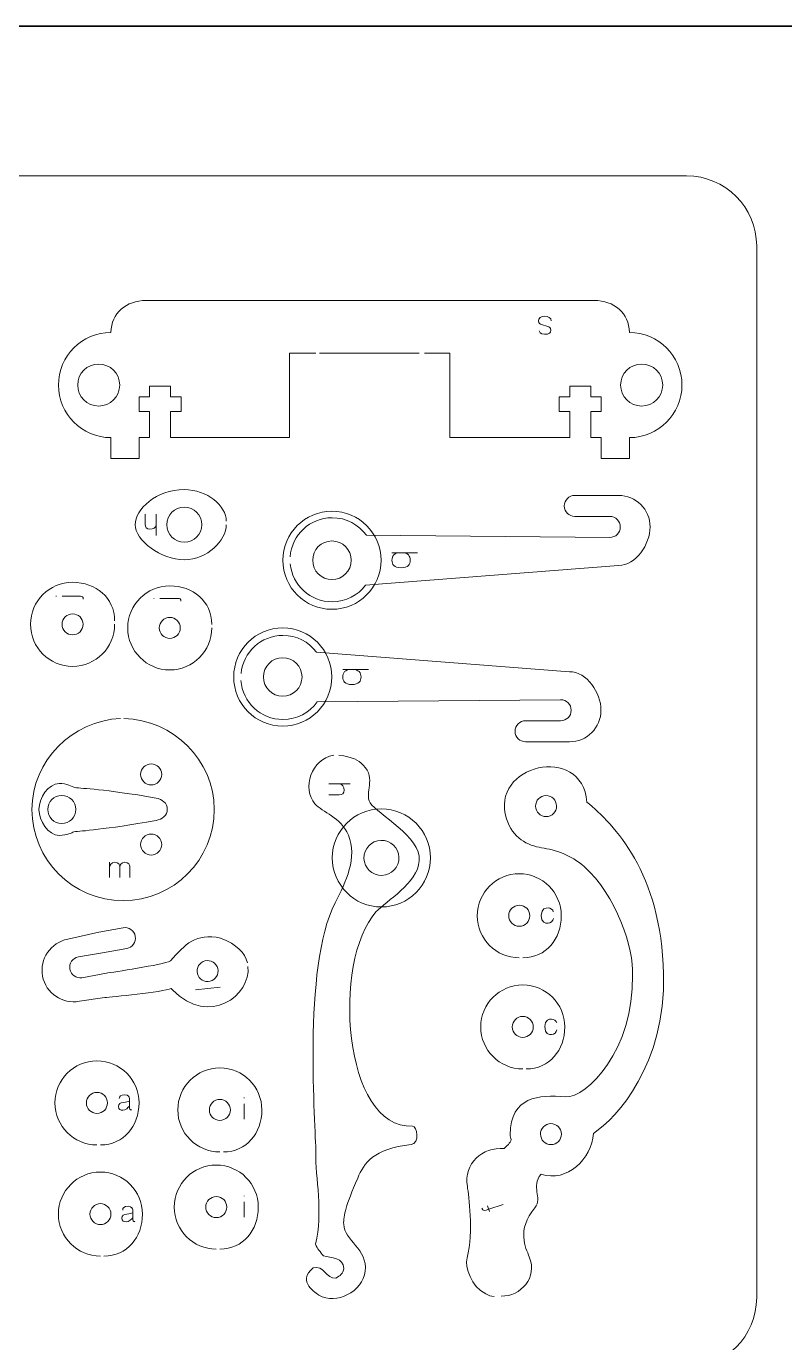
# Model space of a CAD drawing. Header units: inches. Extents: x 15 to 785, y -585 to -15.
# Drawn here: x 133.9 to 242, y -202.8 to -15 of the extents above; entities that cross this region are included whole.
import ezdxf

# ---------------------------------------------------------------- set-up
doc = ezdxf.new("R2010")
doc.units = ezdxf.units.IN
doc.header["$MEASUREMENT"] = 0
doc.layers.add('Layer 1', color=7, linetype='Continuous')

# ---------------------------------------------------------------- blocks, each defined once
blk = doc.blocks.new('block 2')
at = {"layer": 'Layer 1', "color": 179, "lineweight": 35, "true_color": 0x231f20}
blk.add_open_spline([(785, -570), (785, -578.28), (778.28, -585), (770, -585), (770, -585), (30, -585), (30, -585), (21.72, -585), (15, -578.28), (15, -570), (15, -570), (15, -30), (15, -30), (15, -21.72), (21.72, -15), (30, -15), (30, -15), (770, -15), (770, -15), (778.28, -15), (785, -21.72), (785, -30), (785, -30), (785, -570), (785, -570)], degree=3, knots=[0, 0, 0, 0, 1, 1, 1, 2, 2, 2, 3, 3, 3, 4, 4, 4, 5, 5, 5, 6, 6, 6, 7, 7, 7, 8, 8, 8, 8], dxfattribs=at)

msp = doc.modelspace()

# ---------------------------------------------------------------- linework, layer by layer
at = {"layer": 'Layer 1', "color": 7, "lineweight": 9, "true_color": 0xffffff}
msp.add_lwpolyline([(175.67, -61.6), (189.92, -61.6)], dxfattribs=at)
at = {"layer": 'Layer 1', "color": 179, "lineweight": 9, "true_color": 0x231f20}
for points, knots in [([(238.05, -196.33), (238.05, -201.85), (233.57, -206.33), (228.05, -206.33), (228.05, -206.33), (48.05, -206.33), (48.05, -206.33), (42.52, -206.33), (38.05, -201.85), (38.05, -196.33), (38.05, -196.33), (38.05, -46.33), (38.05, -46.33), (38.05, -40.81), (42.52, -36.33), (48.05, -36.33), (48.05, -36.33), (228.05, -36.33), (228.05, -36.33), (233.57, -36.33), (238.05, -40.81), (238.05, -46.33), (238.05, -46.33), (238.05, -196.33), (238.05, -196.33)], [0, 0, 0, 0, 1, 1, 1, 2, 2, 2, 3, 3, 3, 4, 4, 4, 5, 5, 5, 6, 6, 6, 7, 7, 7, 8, 8, 8, 8]), ([(147.31, -113.73), (140.42, -114.05), (134.68, -119.74), (134.68, -126.71), (134.68, -133.89), (140.5, -139.71), (147.68, -139.71), (154.86, -139.71), (160.68, -133.89), (160.68, -126.71), (160.68, -119.66), (154.81, -113.92), (147.8, -113.72)], [0, 0, 0, 0, 1, 1, 1, 2, 2, 2, 3, 3, 3, 4, 4, 4, 4]), ([(151.68, -123.21), (150.85, -123.21), (150.18, -122.54), (150.18, -121.71), (150.18, -120.88), (150.85, -120.21), (151.68, -120.21), (152.51, -120.21), (153.18, -120.88), (153.18, -121.71), (153.18, -122.54), (152.51, -123.21), (151.68, -123.21)], [0, 0, 0, 0, 1, 1, 1, 2, 2, 2, 3, 3, 3, 4, 4, 4, 4]), ([(138.93, -128.71), (137.83, -128.71), (136.93, -127.82), (136.93, -126.71), (136.93, -125.61), (137.83, -124.71), (138.93, -124.71), (140.04, -124.71), (140.93, -125.61), (140.93, -126.71), (140.93, -127.82), (140.04, -128.71), (138.93, -128.71)], [0, 0, 0, 0, 1, 1, 1, 2, 2, 2, 3, 3, 3, 4, 4, 4, 4]), ([(151.68, -133.21), (150.85, -133.21), (150.18, -132.54), (150.18, -131.71), (150.18, -130.88), (150.85, -130.21), (151.68, -130.21), (152.51, -130.21), (153.18, -130.88), (153.18, -131.71), (153.18, -132.54), (152.51, -133.21), (151.68, -133.21)], [0, 0, 0, 0, 1, 1, 1, 2, 2, 2, 3, 3, 3, 4, 4, 4, 4])]:
    msp.add_open_spline(points, degree=3, knots=knots, dxfattribs=at)
at = {"layer": 'Layer 1', "color": 7, "lineweight": 9, "true_color": 0xffffff}
for points, knots in [([(190.67, -61.6), (190.67, -61.6), (194.27, -61.6), (194.27, -61.6), (194.27, -61.6), (194.27, -73.67), (194.27, -73.67), (194.27, -73.67), (194.27, -73.67), (194.27, -73.67), (194.27, -73.67), (211.4, -73.67), (211.4, -73.67), (211.4, -73.67), (211.4, -69.93), (211.4, -69.93), (211.4, -69.93), (209.9, -69.93), (209.9, -69.93), (209.9, -69.93), (209.9, -67.83), (209.9, -67.83), (209.9, -67.83), (211.4, -67.83), (211.4, -67.83), (211.4, -67.83), (211.4, -66.33), (211.4, -66.33), (211.4, -66.33), (214.39, -66.33), (214.39, -66.33), (214.39, -66.33), (214.39, -67.83), (214.39, -67.83), (214.39, -67.83), (215.89, -67.83), (215.89, -67.83), (215.89, -67.83), (215.89, -69.93), (215.89, -69.93), (215.89, -69.93), (214.39, -69.93), (214.39, -69.93), (214.39, -69.93), (214.39, -73.67), (214.39, -73.67), (214.39, -73.67), (215.89, -73.67), (215.89, -73.67), (215.89, -73.67), (215.89, -76.66), (215.89, -76.66), (215.89, -76.66), (219.89, -76.66), (219.89, -76.66), (219.89, -76.66), (219.89, -73.67), (219.89, -73.67), (224.03, -73.67), (227.39, -70.31), (227.39, -66.17), (227.39, -62.02), (224.03, -58.67), (219.89, -58.67), (219.89, -55.91), (217.65, -54.1), (214.89, -54.1), (214.89, -54.1), (203.91, -54.1), (192.92, -54.1), (181.93, -54.1), (150.94, -54.1), (150.94, -54.1), (148.19, -54.1), (145.95, -55.91), (145.95, -58.67), (141.81, -58.67), (138.45, -62.02), (138.45, -66.17), (138.45, -70.31), (141.81, -73.67), (145.95, -73.67), (145.95, -73.67), (145.95, -73.67), (145.95, -73.67), (145.95, -73.67), (145.95, -76.66), (145.95, -76.66), (145.95, -76.66), (149.95, -76.66), (149.95, -76.66), (149.95, -76.66), (149.95, -73.67), (149.95, -73.67), (149.95, -73.67), (151.44, -73.67), (151.44, -73.67), (151.44, -73.67), (151.44, -69.93), (151.44, -69.93), (151.44, -69.93), (149.95, -69.93), (149.95, -69.93), (149.95, -69.93), (149.95, -67.83), (149.95, -67.83), (149.95, -67.83), (151.44, -67.83), (151.44, -67.83), (151.44, -67.83), (151.44, -66.33), (151.44, -66.33), (151.44, -66.33), (154.44, -66.33), (154.44, -66.33), (154.44, -66.33), (154.44, -67.83), (154.44, -67.83), (154.44, -67.83), (155.94, -67.83), (155.94, -67.83), (155.94, -67.83), (155.94, -69.93), (155.94, -69.93), (155.94, -69.93), (154.44, -69.93), (154.44, -69.93), (154.44, -69.93), (154.44, -73.67), (154.44, -73.67), (154.44, -73.67), (171.43, -73.67), (171.43, -73.67), (171.43, -73.67), (171.43, -61.6), (171.43, -61.6), (171.43, -61.6), (175.17, -61.6), (175.17, -61.6)], [0, 0, 0, 0, 1, 1, 1, 2, 2, 2, 3, 3, 3, 4, 4, 4, 5, 5, 5, 6, 6, 6, 7, 7, 7, 8, 8, 8, 9, 9, 9, 10, 10, 10, 11, 11, 11, 12, 12, 12, 13, 13, 13, 14, 14, 14, 15, 15, 15, 16, 16, 16, 17, 17, 17, 18, 18, 18, 19, 19, 19, 20, 20, 20, 21, 21, 21, 22, 22, 22, 23, 23, 23, 24, 24, 24, 25, 25, 25, 26, 26, 26, 27, 27, 27, 28, 28, 28, 29, 29, 29, 30, 30, 30, 31, 31, 31, 32, 32, 32, 33, 33, 33, 34, 34, 34, 35, 35, 35, 36, 36, 36, 37, 37, 37, 38, 38, 38, 39, 39, 39, 40, 40, 40, 41, 41, 41, 42, 42, 42, 43, 43, 43, 44, 44, 44, 45, 45, 45, 46, 46, 46, 46]), ([(147.2, -66.17), (147.2, -67.82), (145.86, -69.17), (144.2, -69.17), (142.54, -69.17), (141.2, -67.82), (141.2, -66.17), (141.2, -64.51), (142.54, -63.17), (144.2, -63.17), (145.86, -63.17), (147.2, -64.51), (147.2, -66.17)], [0, 0, 0, 0, 1, 1, 1, 2, 2, 2, 3, 3, 3, 4, 4, 4, 4]), ([(224.64, -66.17), (224.64, -67.82), (223.29, -69.17), (221.64, -69.17), (219.98, -69.17), (218.64, -67.82), (218.64, -66.17), (218.64, -64.51), (219.98, -63.17), (221.64, -63.17), (223.29, -63.17), (224.64, -64.51), (224.64, -66.17)], [0, 0, 0, 0, 1, 1, 1, 2, 2, 2, 3, 3, 3, 4, 4, 4, 4]), ([(162.39, -86.09), (162.39, -88.3), (159.71, -91.08), (156.4, -91.08), (153.09, -91.08), (149.4, -88.3), (149.4, -86.09), (149.4, -83.88), (152.4, -81.09), (156.4, -81.09), (159.71, -81.09), (162.39, -83.38), (162.39, -85.59)], [0, 0, 0, 0, 1, 1, 1, 2, 2, 2, 3, 3, 3, 4, 4, 4, 4]), ([(171.52, -91.66), (171.81, -94.7), (174.37, -97.09), (177.49, -97.09), (179.44, -97.09), (181.17, -96.16), (182.27, -94.72), (182.27, -94.72), (182.27, -94.72), (182.27, -94.72), (182.27, -94.72), (218.35, -91.91), (218.35, -91.91), (220.84, -91.91), (222.85, -88.89), (222.85, -86.41), (222.85, -86.41), (222.85, -86.41), (222.85, -86.41), (222.85, -83.92), (220.84, -81.91), (218.35, -81.91), (218.35, -81.91), (212.1, -81.91), (212.1, -81.91), (211.28, -81.91), (210.6, -82.58), (210.6, -83.41), (210.6, -83.41), (210.6, -83.41), (210.6, -83.41), (210.6, -84.24), (211.28, -84.91), (212.1, -84.91), (212.1, -84.91), (212.13, -84.91), (212.13, -84.91), (212.13, -84.91), (217.1, -84.91), (217.1, -84.91), (217.93, -84.91), (218.6, -85.58), (218.6, -86.41), (218.6, -86.41), (218.6, -86.41), (218.6, -86.41), (218.6, -87.24), (217.93, -87.91), (217.1, -87.91), (217.1, -87.91), (182.37, -87.6), (182.37, -87.6), (182.37, -87.6), (182.38, -87.6), (182.38, -87.6), (181.29, -86.08), (179.51, -85.09), (177.49, -85.09), (174.32, -85.09), (171.73, -87.54), (171.51, -90.66)], [0, 0, 0, 0, 1, 1, 1, 2, 2, 2, 3, 3, 3, 4, 4, 4, 5, 5, 5, 6, 6, 6, 7, 7, 7, 8, 8, 8, 9, 9, 9, 10, 10, 10, 11, 11, 11, 12, 12, 12, 13, 13, 13, 14, 14, 14, 15, 15, 15, 16, 16, 16, 17, 17, 17, 18, 18, 18, 19, 19, 19, 20, 20, 20, 20]), ([(158.9, -86.09), (158.9, -87.47), (157.78, -88.59), (156.4, -88.59), (155.02, -88.59), (153.9, -87.47), (153.9, -86.09), (153.9, -84.71), (155.02, -83.59), (156.4, -83.59), (157.78, -83.59), (158.9, -84.71), (158.9, -86.09)], [0, 0, 0, 0, 1, 1, 1, 2, 2, 2, 3, 3, 3, 4, 4, 4, 4]), ([(180.22, -91.16), (180.22, -89.64), (178.98, -88.41), (177.47, -88.41), (175.95, -88.41), (174.72, -89.64), (174.72, -91.16), (174.72, -92.68), (175.95, -93.91), (177.47, -93.91), (178.98, -93.91), (180.22, -92.68), (180.22, -91.16)], [0, 0, 0, 0, 1, 1, 1, 2, 2, 2, 3, 3, 3, 4, 4, 4, 4]), ([(146.47, -100.3), (146.47, -103.61), (143.78, -106.3), (140.47, -106.3), (137.16, -106.3), (134.48, -103.61), (134.48, -100.3), (134.48, -96.99), (137.16, -94.31), (140.47, -94.31), (143.78, -94.31), (146.47, -96.49), (146.47, -99.8)], [0, 0, 0, 0, 1, 1, 1, 2, 2, 2, 3, 3, 3, 4, 4, 4, 4]), ([(160.33, -100.81), (160.33, -104.12), (157.65, -106.8), (154.34, -106.8), (151.03, -106.8), (148.34, -104.12), (148.34, -100.81), (148.34, -97.5), (151.03, -94.82), (154.34, -94.82), (157.65, -94.82), (160.33, -97), (160.33, -100.31)], [0, 0, 0, 0, 1, 1, 1, 2, 2, 2, 3, 3, 3, 4, 4, 4, 4]), ([(140.47, -98.81), (141.3, -98.81), (141.97, -99.48), (141.97, -100.3), (141.97, -101.13), (141.3, -101.8), (140.47, -101.8), (139.65, -101.8), (138.98, -101.13), (138.98, -100.3), (138.98, -99.48), (139.65, -98.81), (140.47, -98.81)], [0, 0, 0, 0, 1, 1, 1, 2, 2, 2, 3, 3, 3, 4, 4, 4, 4]), ([(154.34, -99.31), (155.16, -99.31), (155.83, -99.98), (155.83, -100.81), (155.83, -101.64), (155.16, -102.31), (154.34, -102.31), (153.51, -102.31), (152.84, -101.64), (152.84, -100.81), (152.84, -99.98), (153.51, -99.31), (154.34, -99.31)], [0, 0, 0, 0, 1, 1, 1, 2, 2, 2, 3, 3, 3, 4, 4, 4, 4]), ([(164.51, -107.31), (164.79, -104.27), (167.36, -101.88), (170.48, -101.88), (172.43, -101.88), (174.16, -102.81), (175.25, -104.25), (175.25, -104.25), (175.25, -104.25), (175.25, -104.25), (175.25, -104.25), (211.34, -107.06), (211.34, -107.06), (213.82, -107.06), (215.84, -110.07), (215.84, -112.56), (215.84, -112.56), (215.84, -112.56), (215.84, -112.56), (215.84, -115.05), (213.82, -117.06), (211.34, -117.06), (211.34, -117.06), (205.09, -117.06), (205.09, -117.06), (204.26, -117.06), (203.59, -116.39), (203.59, -115.56), (203.59, -115.56), (203.59, -115.56), (203.59, -115.56), (203.59, -114.73), (204.26, -114.06), (205.09, -114.06), (205.09, -114.06), (205.12, -114.06), (205.12, -114.06), (205.12, -114.06), (210.09, -114.06), (210.09, -114.06), (210.92, -114.06), (211.59, -113.39), (211.59, -112.56), (211.59, -112.56), (211.59, -112.56), (211.59, -112.56), (211.59, -111.73), (210.92, -111.06), (210.09, -111.06), (210.09, -111.06), (175.36, -111.37), (175.36, -111.37), (175.36, -111.37), (175.36, -111.37), (175.36, -111.37), (174.27, -112.89), (172.49, -113.88), (170.48, -113.88), (167.31, -113.88), (164.71, -111.43), (164.49, -108.31)], [0, 0, 0, 0, 1, 1, 1, 2, 2, 2, 3, 3, 3, 4, 4, 4, 5, 5, 5, 6, 6, 6, 7, 7, 7, 8, 8, 8, 9, 9, 9, 10, 10, 10, 11, 11, 11, 12, 12, 12, 13, 13, 13, 14, 14, 14, 15, 15, 15, 16, 16, 16, 17, 17, 17, 18, 18, 18, 19, 19, 19, 20, 20, 20, 20]), ([(173.2, -107.81), (173.2, -109.33), (171.97, -110.56), (170.45, -110.56), (168.93, -110.56), (167.7, -109.33), (167.7, -107.81), (167.7, -106.29), (168.93, -105.06), (170.45, -105.06), (171.97, -105.06), (173.2, -106.29), (173.2, -107.81)], [0, 0, 0, 0, 1, 1, 1, 2, 2, 2, 3, 3, 3, 4, 4, 4, 4]), ([(207.29, -178.74), (211.04, -179.94), (214.48, -176.58), (214.77, -172.93), (218.19, -170.59), (225.06, -163.12), (224.76, -150.19), (224.43, -135.61), (217.7, -128.89), (213.84, -125.66), (213.13, -117.18), (199.89, -120.35), (202.36, -128.04), (203.25, -130.79), (205.37, -131.87), (207.38, -132.17), (209.38, -132.47), (211.52, -133.18), (213.45, -134.86), (217.93, -138.77), (220.64, -146.7), (220.32, -150.33), (220.6, -160.92), (213.82, -167.92), (210.76, -167.69), (207, -167.42), (202.9, -167.62), (202.89, -173.1), (202.89, -173.36), (202.96, -173.56), (203.03, -173.81)], [0, 0, 0, 0, 1, 1, 1, 2, 2, 2, 3, 3, 3, 4, 4, 4, 5, 5, 5, 6, 6, 6, 7, 7, 7, 8, 8, 8, 9, 9, 9, 10, 10, 10, 10]), ([(177.72, -118.97), (174.49, -119.47), (173.17, -123.75), (175.04, -125.92), (176.06, -127.09), (178.77, -127.82), (179.82, -130.38), (181.13, -133.57), (179.47, -137), (177.91, -140.04), (173.2, -149.21), (175.2, -172.21), (175.16, -175.6), (175.11, -179.24), (176.22, -184.19), (175.13, -188.72), (175.35, -189.37), (175.83, -189.84), (176.24, -190.37), (177.33, -190.76), (179.17, -190.55), (179.14, -192.19), (179.09, -192.88), (178.59, -193.24), (178.04, -193.55), (176.66, -193.77), (176.31, -191.58), (174.79, -192.1), (172.38, -194.04), (175.29, -195.79), (175.62, -196), (178.03, -197.47), (181.88, -195.46), (182.22, -192.57), (182.59, -189.48), (179.22, -188.13), (179.14, -185.9), (179.09, -184.55), (179.43, -183.28), (181.14, -179.29), (182.06, -177.15), (183.36, -175.11), (188.78, -174.52), (190.02, -174.39), (189.6, -171.84), (188.97, -171.87), (179, -172.36), (177.45, -148.27), (183.75, -141.33), (185.23, -139.71), (189.67, -137.27), (189.93, -134.03), (190.21, -130.6), (183.93, -127.38), (182.93, -125.76), (182.02, -124.27), (183.85, -122.39), (181.93, -120.38), (181.22, -119.63), (180.41, -119.26), (178.47, -118.97)], [0, 0, 0, 0, 1, 1, 1, 2, 2, 2, 3, 3, 3, 4, 4, 4, 5, 5, 5, 6, 6, 6, 7, 7, 7, 8, 8, 8, 9, 9, 9, 10, 10, 10, 11, 11, 11, 12, 12, 12, 13, 13, 13, 14, 14, 14, 15, 15, 15, 16, 16, 16, 17, 17, 17, 18, 18, 18, 19, 19, 19, 20, 20, 20, 20]), ([(206.51, -126.24), (206.5, -125.41), (207.16, -124.74), (207.99, -124.73), (208.82, -124.72), (209.49, -125.39), (209.5, -126.21), (209.51, -127.04), (208.85, -127.72), (208.02, -127.73), (207.19, -127.73), (206.51, -127.07), (206.51, -126.24)], [0, 0, 0, 0, 1, 1, 1, 2, 2, 2, 3, 3, 3, 4, 4, 4, 4]), ([(184.1, -136.08), (182.74, -135.84), (181.83, -134.55), (182.07, -133.19), (182.31, -131.83), (183.6, -130.92), (184.96, -131.15), (186.32, -131.39), (187.23, -132.68), (186.99, -134.04), (186.76, -135.4), (185.46, -136.31), (184.1, -136.08)], [0, 0, 0, 0, 1, 1, 1, 2, 2, 2, 3, 3, 3, 4, 4, 4, 4]), ([(204.19, -147.86), (200.88, -147.86), (198.2, -145.18), (198.2, -141.87), (198.2, -138.56), (200.88, -135.88), (204.19, -135.88), (207.5, -135.88), (210.18, -138.56), (210.18, -141.87), (210.18, -145.18), (208, -147.86), (204.69, -147.86)], [0, 0, 0, 0, 1, 1, 1, 2, 2, 2, 3, 3, 3, 4, 4, 4, 4]), ([(205.69, -141.87), (205.69, -142.7), (205.02, -143.37), (204.19, -143.37), (203.36, -143.37), (202.69, -142.7), (202.69, -141.87), (202.69, -141.04), (203.36, -140.37), (204.19, -140.37), (205.02, -140.37), (205.69, -141.04), (205.69, -141.87)], [0, 0, 0, 0, 1, 1, 1, 2, 2, 2, 3, 3, 3, 4, 4, 4, 4]), ([(165.49, -149.1), (165.92, -153.25), (160.02, -157.72), (154.75, -152.48), (154.67, -152.4), (154.6, -152.32), (154.52, -152.24), (153.37, -152.78), (145.91, -153.46), (145.08, -153.53), (145.08, -153.53), (141.45, -154.07), (141.45, -154.07), (139, -154.52), (136.65, -152.92), (136.19, -150.47), (135.74, -148.03), (137.34, -145.68), (139.79, -145.22), (139.79, -145.22), (144.23, -144.2), (144.23, -144.2), (144.23, -144.2), (147.68, -143.59), (147.68, -143.59), (148.49, -143.45), (149.27, -144), (149.41, -144.81), (149.56, -145.63), (149.01, -146.41), (148.19, -146.55), (148.19, -146.55), (144.75, -147.15), (144.75, -147.15), (144.75, -147.15), (141.3, -147.75), (141.3, -147.75), (140.48, -147.9), (139.94, -148.67), (140.08, -149.49), (140.22, -150.3), (141, -150.85), (141.81, -150.71), (141.81, -150.71), (145.29, -150.04), (145.29, -150.04), (146.13, -149.97), (153.28, -148.86), (154.44, -148.32), (156.56, -145.86), (158.03, -144.34), (161.58, -145.05), (163.92, -145.98), (165.07, -147.14), (165.41, -148.61)], [0, 0, 0, 0, 1, 1, 1, 2, 2, 2, 3, 3, 3, 4, 4, 4, 5, 5, 5, 6, 6, 6, 7, 7, 7, 8, 8, 8, 9, 9, 9, 10, 10, 10, 11, 11, 11, 12, 12, 12, 13, 13, 13, 14, 14, 14, 15, 15, 15, 16, 16, 16, 17, 17, 17, 18, 18, 18, 18]), ([(161.22, -149.69), (161.18, -148.87), (160.48, -148.23), (159.66, -148.27), (158.83, -148.31), (158.19, -149.01), (158.23, -149.84), (158.27, -150.66), (158.97, -151.3), (159.8, -151.26), (160.62, -151.22), (161.26, -150.52), (161.22, -149.69)], [0, 0, 0, 0, 1, 1, 1, 2, 2, 2, 3, 3, 3, 4, 4, 4, 4]), ([(204.68, -163.72), (201.37, -163.72), (198.69, -161.04), (198.69, -157.73), (198.69, -154.42), (201.37, -151.74), (204.68, -151.74), (207.99, -151.74), (210.68, -154.42), (210.68, -157.73), (210.68, -161.04), (208.49, -163.72), (205.18, -163.72)], [0, 0, 0, 0, 1, 1, 1, 2, 2, 2, 3, 3, 3, 4, 4, 4, 4]), ([(206.18, -157.73), (206.18, -158.56), (205.51, -159.23), (204.68, -159.23), (203.86, -159.23), (203.19, -158.56), (203.19, -157.73), (203.19, -156.9), (203.86, -156.23), (204.68, -156.23), (205.51, -156.23), (206.18, -156.9), (206.18, -157.73)], [0, 0, 0, 0, 1, 1, 1, 2, 2, 2, 3, 3, 3, 4, 4, 4, 4]), ([(143.95, -174.56), (140.64, -174.56), (137.96, -171.88), (137.96, -168.57), (137.96, -165.26), (140.64, -162.57), (143.95, -162.57), (147.26, -162.57), (149.95, -165.26), (149.95, -168.57), (149.95, -171.88), (147.76, -174.56), (144.45, -174.56)], [0, 0, 0, 0, 1, 1, 1, 2, 2, 2, 3, 3, 3, 4, 4, 4, 4]), ([(161.48, -175.56), (158.17, -175.56), (155.48, -172.88), (155.48, -169.57), (155.48, -166.26), (158.17, -163.57), (161.48, -163.57), (164.79, -163.57), (167.47, -166.26), (167.47, -169.57), (167.47, -172.88), (165.29, -175.56), (161.98, -175.56)], [0, 0, 0, 0, 1, 1, 1, 2, 2, 2, 3, 3, 3, 4, 4, 4, 4]), ([(145.45, -168.57), (145.45, -169.39), (144.78, -170.07), (143.95, -170.07), (143.13, -170.07), (142.45, -169.39), (142.45, -168.57), (142.45, -167.74), (143.13, -167.07), (143.95, -167.07), (144.78, -167.07), (145.45, -167.74), (145.45, -168.57)], [0, 0, 0, 0, 1, 1, 1, 2, 2, 2, 3, 3, 3, 4, 4, 4, 4]), ([(162.98, -169.57), (162.98, -170.4), (162.3, -171.07), (161.48, -171.07), (160.65, -171.07), (159.98, -170.4), (159.98, -169.57), (159.98, -168.74), (160.65, -168.07), (161.48, -168.07), (162.3, -168.07), (162.98, -168.74), (162.98, -169.57)], [0, 0, 0, 0, 1, 1, 1, 2, 2, 2, 3, 3, 3, 4, 4, 4, 4]), ([(207.21, -173.03), (207.2, -172.21), (207.87, -171.53), (208.69, -171.52), (209.52, -171.51), (210.2, -172.18), (210.2, -173.01), (210.21, -173.83), (209.55, -174.51), (208.72, -174.52), (207.89, -174.53), (207.22, -173.86), (207.21, -173.03)], [0, 0, 0, 0, 1, 1, 1, 2, 2, 2, 3, 3, 3, 4, 4, 4, 4]), ([(203.03, -173.81), (202.9, -174.25), (202.43, -174.73), (202.01, -175.07), (198.94, -174.85), (196.23, -177.15), (196.78, -180.51), (196.99, -181.82), (197.68, -186.84), (196.74, -190.68), (196.4, -192.06), (197.31, -194.72), (199.4, -195.79), (199.86, -196.03), (200.1, -196.16), (200.6, -196.2)], [0, 0, 0, 0, 1, 1, 1, 2, 2, 2, 3, 3, 3, 4, 4, 4, 5, 5, 5, 5]), ([(160.97, -189.42), (157.66, -189.42), (154.98, -186.74), (154.98, -183.43), (154.98, -180.12), (157.66, -177.43), (160.97, -177.43), (164.28, -177.43), (166.96, -180.12), (166.96, -183.43), (166.96, -186.74), (164.78, -189.42), (161.47, -189.42)], [0, 0, 0, 0, 1, 1, 1, 2, 2, 2, 3, 3, 3, 4, 4, 4, 4]), ([(144.45, -190.42), (141.14, -190.42), (138.45, -187.74), (138.45, -184.43), (138.45, -181.12), (141.14, -178.43), (144.45, -178.43), (147.76, -178.43), (150.44, -181.12), (150.44, -184.43), (150.44, -187.74), (148.26, -190.42), (144.95, -190.42)], [0, 0, 0, 0, 1, 1, 1, 2, 2, 2, 3, 3, 3, 4, 4, 4, 4]), ([(201.59, -196.13), (204.43, -196.19), (206.83, -193.45), (205.62, -190.53), (205.06, -189.19), (203.79, -186.73), (206.4, -183.52), (207.59, -182.06), (205.75, -180.56), (207.29, -178.74)], [0, 0, 0, 0, 1, 1, 1, 2, 2, 2, 3, 3, 3, 3]), ([(162.47, -183.43), (162.47, -184.26), (161.8, -184.93), (160.97, -184.93), (160.14, -184.93), (159.47, -184.26), (159.47, -183.43), (159.47, -182.6), (160.14, -181.93), (160.97, -181.93), (161.8, -181.93), (162.47, -182.6), (162.47, -183.43)], [0, 0, 0, 0, 1, 1, 1, 2, 2, 2, 3, 3, 3, 4, 4, 4, 4]), ([(145.95, -184.43), (145.95, -185.26), (145.27, -185.93), (144.45, -185.93), (143.62, -185.93), (142.95, -185.26), (142.95, -184.43), (142.95, -183.6), (143.62, -182.93), (144.45, -182.93), (145.27, -182.93), (145.95, -183.6), (145.95, -184.43)], [0, 0, 0, 0, 1, 1, 1, 2, 2, 2, 3, 3, 3, 4, 4, 4, 4])]:
    msp.add_open_spline(points, degree=3, knots=knots, dxfattribs=at)
at = {"layer": 'Layer 1', "color": 13, "lineweight": 9, "true_color": 0xed6444}
for points, knots in [([(207.03, -58.43), (207.02, -58.55), (207.18, -58.89), (207.8, -58.92), (208.43, -58.93), (208.71, -58.74), (208.71, -58.36), (208.71, -57.97), (208.39, -57.85), (208.27, -57.82), (208.27, -57.82), (207.34, -57.54), (207.34, -57.54), (207.22, -57.51), (206.92, -57.38), (206.92, -57.01), (206.92, -56.65), (207.31, -56.34), (207.8, -56.34), (208.3, -56.34), (208.75, -56.61), (208.75, -56.99), (208.75, -56.61), (208.3, -56.34), (207.8, -56.34), (207.31, -56.34), (206.92, -56.65), (206.92, -57.01), (206.92, -57.38), (207.22, -57.51), (207.34, -57.54), (207.34, -57.54), (208.27, -57.82), (208.27, -57.82), (208.39, -57.85), (208.71, -57.97), (208.71, -58.36), (208.71, -58.74), (208.43, -58.93), (207.8, -58.92), (207.18, -58.89), (207.02, -58.55), (207.03, -58.43)], [0, 0, 0, 0, 1, 1, 1, 2, 2, 2, 3, 3, 3, 4, 4, 4, 5, 5, 5, 6, 6, 6, 7, 7, 7, 8, 8, 8, 9, 9, 9, 10, 10, 10, 11, 11, 11, 12, 12, 12, 13, 13, 13, 14, 14, 14, 14]), ([(150.81, -84.57), (150.81, -84.57), (150.81, -86.05), (150.81, -86.05), (150.81, -86.44), (151.05, -86.73), (151.5, -86.74), (151.96, -86.75), (152.4, -86.47), (152.4, -86.1), (152.4, -86.47), (151.96, -86.75), (151.5, -86.74), (151.05, -86.73), (150.81, -86.44), (150.81, -86.05), (150.81, -86.05), (150.81, -84.57), (150.81, -84.57)], [0, 0, 0, 0, 1, 1, 1, 2, 2, 2, 3, 3, 3, 4, 4, 4, 5, 5, 5, 6, 6, 6, 6]), ([(152.4, -84.57), (152.4, -84.57), (152.4, -87.62), (152.4, -87.62), (152.4, -87.62), (152.4, -84.57), (152.4, -84.57)], [0, 0, 0, 0, 1, 1, 1, 2, 2, 2, 2]), ([(189.69, -90.08), (189.69, -90.08), (186.02, -90.08), (186.02, -90.08), (186.02, -90.08), (189.69, -90.08), (189.69, -90.08)], [0, 0, 0, 0, 1, 1, 1, 2, 2, 2, 2]), ([(188.64, -91.16), (188.64, -91.75), (188.35, -92.24), (187.33, -92.23), (186.31, -92.24), (186.02, -91.75), (186.02, -91.16), (186.02, -90.56), (186.31, -90.08), (187.33, -90.08), (188.35, -90.08), (188.64, -90.56), (188.64, -91.16)], [0, 0, 0, 0, 1, 1, 1, 2, 2, 2, 3, 3, 3, 4, 4, 4, 4]), ([(188.64, -91.16), (188.64, -91.75), (188.35, -92.24), (187.33, -92.23), (186.31, -92.24), (186.02, -91.75), (186.02, -91.16), (186.02, -90.56), (186.31, -90.08), (187.33, -90.08), (188.35, -90.08), (188.64, -90.56), (188.64, -91.16)], [0, 0, 0, 0, 1, 1, 1, 2, 2, 2, 3, 3, 3, 4, 4, 4, 4]), ([(138.18, -96.3), (138.18, -96.3), (138.1, -96.3), (138.1, -96.3), (138.1, -96.3), (138.18, -96.3), (138.18, -96.3)], [0, 0, 0, 0, 1, 1, 1, 2, 2, 2, 2]), ([(141.58, -96.3), (141.58, -96.3), (138.98, -96.3), (138.98, -96.3), (138.98, -96.3), (141.58, -96.3), (141.58, -96.3), (141.82, -96.3), (142, -96.35), (142, -96.7), (142, -96.35), (141.82, -96.3), (141.58, -96.3)], [0, 0, 0, 0, 1, 1, 1, 2, 2, 2, 3, 3, 3, 4, 4, 4, 4]), ([(152.11, -96.62), (152.11, -96.62), (152.04, -96.62), (152.04, -96.62), (152.04, -96.62), (152.11, -96.62), (152.11, -96.62)], [0, 0, 0, 0, 1, 1, 1, 2, 2, 2, 2]), ([(155.52, -96.62), (155.52, -96.62), (152.91, -96.62), (152.91, -96.62), (152.91, -96.62), (155.52, -96.62), (155.52, -96.62), (155.75, -96.62), (155.93, -96.66), (155.93, -97.01), (155.93, -96.66), (155.75, -96.62), (155.52, -96.62)], [0, 0, 0, 0, 1, 1, 1, 2, 2, 2, 3, 3, 3, 4, 4, 4, 4]), ([(182.68, -106.73), (182.68, -106.73), (179, -106.73), (179, -106.73), (179, -106.73), (182.68, -106.73), (182.68, -106.73)], [0, 0, 0, 0, 1, 1, 1, 2, 2, 2, 2]), ([(181.62, -107.81), (181.62, -108.4), (181.33, -108.89), (180.31, -108.89), (179.3, -108.89), (179, -108.4), (179, -107.81), (179, -107.22), (179.3, -106.73), (180.31, -106.73), (181.33, -106.73), (181.62, -107.22), (181.62, -107.81)], [0, 0, 0, 0, 1, 1, 1, 2, 2, 2, 3, 3, 3, 4, 4, 4, 4]), ([(181.62, -107.81), (181.62, -108.4), (181.33, -108.89), (180.31, -108.89), (179.3, -108.89), (179, -108.4), (179, -107.81), (179, -107.22), (179.3, -106.73), (180.31, -106.73), (181.33, -106.73), (181.62, -107.22), (181.62, -107.81)], [0, 0, 0, 0, 1, 1, 1, 2, 2, 2, 3, 3, 3, 4, 4, 4, 4]), ([(177.03, -123.06), (177.03, -123.06), (180.08, -123.06), (180.08, -123.06), (180.08, -123.06), (177.03, -123.06), (177.03, -123.06)], [0, 0, 0, 0, 1, 1, 1, 2, 2, 2, 2]), ([(177.03, -124.64), (177.03, -124.64), (178.51, -124.64), (178.51, -124.64), (178.9, -124.64), (179.19, -124.41), (179.2, -123.96), (179.2, -123.49), (178.93, -123.06), (178.56, -123.06), (178.93, -123.06), (179.2, -123.49), (179.2, -123.96), (179.19, -124.41), (178.9, -124.64), (178.51, -124.64), (178.51, -124.64), (177.03, -124.64), (177.03, -124.64)], [0, 0, 0, 0, 1, 1, 1, 2, 2, 2, 3, 3, 3, 4, 4, 4, 5, 5, 5, 6, 6, 6, 6]), ([(147.19, -134.81), (147.19, -134.61), (147.06, -134.25), (146.52, -134.25), (145.98, -134.24), (145.74, -134.66), (145.74, -135.05), (145.74, -134.66), (145.98, -134.24), (146.52, -134.25), (147.06, -134.25), (147.19, -134.61), (147.19, -134.81), (147.19, -134.81), (147.19, -136.42), (147.19, -136.42), (147.19, -136.42), (147.19, -134.81), (147.19, -134.81)], [0, 0, 0, 0, 1, 1, 1, 2, 2, 2, 3, 3, 3, 4, 4, 4, 5, 5, 5, 6, 6, 6, 6]), ([(145.74, -134.25), (145.74, -134.25), (145.74, -136.42), (145.74, -136.42), (145.74, -136.42), (145.74, -134.25), (145.74, -134.25)], [0, 0, 0, 0, 1, 1, 1, 2, 2, 2, 2]), ([(148.64, -134.81), (148.64, -134.61), (148.46, -134.25), (147.92, -134.25), (147.38, -134.24), (147.19, -134.66), (147.19, -135.05), (147.19, -134.66), (147.38, -134.24), (147.92, -134.25), (148.46, -134.25), (148.64, -134.61), (148.64, -134.81), (148.64, -134.81), (148.64, -136.42), (148.64, -136.42), (148.64, -136.42), (148.64, -134.81), (148.64, -134.81)], [0, 0, 0, 0, 1, 1, 1, 2, 2, 2, 3, 3, 3, 4, 4, 4, 5, 5, 5, 6, 6, 6, 6]), ([(209.05, -142.26), (209.03, -142.62), (208.65, -142.95), (208.29, -142.95), (207.94, -142.95), (207.32, -142.9), (207.32, -141.83), (207.32, -140.78), (208.01, -140.76), (208.31, -140.76), (208.61, -140.76), (209.01, -141), (209.03, -141.29), (209.01, -141), (208.61, -140.76), (208.31, -140.76), (208.01, -140.76), (207.32, -140.78), (207.32, -141.83), (207.32, -142.9), (207.94, -142.95), (208.29, -142.95), (208.65, -142.95), (209.03, -142.62), (209.05, -142.26)], [0, 0, 0, 0, 1, 1, 1, 2, 2, 2, 3, 3, 3, 4, 4, 4, 5, 5, 5, 6, 6, 6, 7, 7, 7, 8, 8, 8, 8]), ([(161.53, -152.05), (161.53, -152.05), (157.99, -152.46), (157.99, -152.46), (157.99, -152.46), (161.53, -152.05), (161.53, -152.05)], [0, 0, 0, 0, 1, 1, 1, 2, 2, 2, 2]), ([(209.54, -158.13), (209.53, -158.48), (209.15, -158.82), (208.79, -158.82), (208.43, -158.82), (207.82, -158.76), (207.82, -157.69), (207.82, -156.64), (208.5, -156.62), (208.8, -156.62), (209.11, -156.62), (209.5, -156.86), (209.53, -157.15), (209.5, -156.86), (209.11, -156.62), (208.8, -156.62), (208.5, -156.62), (207.82, -156.64), (207.82, -157.69), (207.82, -158.76), (208.43, -158.82), (208.79, -158.82), (209.15, -158.82), (209.53, -158.48), (209.54, -158.13)], [0, 0, 0, 0, 1, 1, 1, 2, 2, 2, 3, 3, 3, 4, 4, 4, 5, 5, 5, 6, 6, 6, 7, 7, 7, 8, 8, 8, 8]), ([(148.57, -169.03), (148.44, -169.21), (148.01, -169.62), (147.66, -169.61), (147.31, -169.6), (147.03, -169.49), (147.03, -169.1), (147.03, -168.7), (147.27, -168.54), (147.71, -168.5), (148.16, -168.45), (148.36, -168.39), (148.57, -168.33), (148.36, -168.39), (148.16, -168.45), (147.71, -168.5), (147.27, -168.54), (147.03, -168.7), (147.03, -169.1), (147.03, -169.49), (147.31, -169.6), (147.66, -169.61), (148.01, -169.62), (148.44, -169.21), (148.57, -169.03)], [0, 0, 0, 0, 1, 1, 1, 2, 2, 2, 3, 3, 3, 4, 4, 4, 5, 5, 5, 6, 6, 6, 7, 7, 7, 8, 8, 8, 8]), ([(148.87, -169.58), (148.87, -169.58), (148.57, -169.56), (148.57, -169.31), (148.57, -169.31), (148.57, -167.92), (148.57, -167.92), (148.57, -167.74), (148.48, -167.4), (147.91, -167.4), (147.34, -167.4), (147.13, -167.66), (147.13, -167.93), (147.13, -167.66), (147.34, -167.4), (147.91, -167.4), (148.48, -167.4), (148.57, -167.74), (148.57, -167.92), (148.57, -167.92), (148.57, -169.31), (148.57, -169.31), (148.57, -169.56), (148.87, -169.58), (148.87, -169.58)], [0, 0, 0, 0, 1, 1, 1, 2, 2, 2, 3, 3, 3, 4, 4, 4, 5, 5, 5, 6, 6, 6, 7, 7, 7, 8, 8, 8, 8]), ([(164.97, -167.89), (164.97, -167.89), (164.97, -167.81), (164.97, -167.81), (164.97, -167.81), (164.97, -167.89), (164.97, -167.89)], [0, 0, 0, 0, 1, 1, 1, 2, 2, 2, 2]), ([(164.97, -170.87), (164.97, -170.87), (164.97, -168.69), (164.97, -168.69), (164.97, -168.69), (164.97, -170.87), (164.97, -170.87)], [0, 0, 0, 0, 1, 1, 1, 2, 2, 2, 2]), ([(164.97, -181.89), (164.97, -181.89), (164.97, -181.81), (164.97, -181.81), (164.97, -181.81), (164.97, -181.89), (164.97, -181.89)], [0, 0, 0, 0, 1, 1, 1, 2, 2, 2, 2]), ([(149.36, -185.51), (149.36, -185.51), (149.06, -185.48), (149.06, -185.23), (149.06, -185.23), (149.06, -183.84), (149.06, -183.84), (149.06, -183.66), (148.97, -183.32), (148.4, -183.32), (147.83, -183.32), (147.62, -183.58), (147.62, -183.85), (147.62, -183.58), (147.83, -183.32), (148.4, -183.32), (148.97, -183.32), (149.06, -183.66), (149.06, -183.84), (149.06, -183.84), (149.06, -185.23), (149.06, -185.23), (149.06, -185.48), (149.36, -185.51), (149.36, -185.51)], [0, 0, 0, 0, 1, 1, 1, 2, 2, 2, 3, 3, 3, 4, 4, 4, 5, 5, 5, 6, 6, 6, 7, 7, 7, 8, 8, 8, 8]), ([(164.97, -184.87), (164.97, -184.87), (164.97, -182.69), (164.97, -182.69), (164.97, -182.69), (164.97, -184.87), (164.97, -184.87)], [0, 0, 0, 0, 1, 1, 1, 2, 2, 2, 2]), ([(201.88, -183.04), (201.88, -183.04), (199.83, -183.73), (199.83, -183.73), (199.24, -183.93), (198.99, -184.02), (198.84, -183.57), (198.99, -184.02), (199.24, -183.93), (199.83, -183.73), (199.83, -183.73), (201.88, -183.04), (201.88, -183.04)], [0, 0, 0, 0, 1, 1, 1, 2, 2, 2, 3, 3, 3, 4, 4, 4, 4]), ([(199.94, -184.06), (199.94, -184.06), (199.66, -183.25), (199.66, -183.25), (199.66, -183.25), (199.94, -184.06), (199.94, -184.06)], [0, 0, 0, 0, 1, 1, 1, 2, 2, 2, 2]), ([(149.06, -184.95), (148.94, -185.13), (148.5, -185.54), (148.15, -185.53), (147.8, -185.52), (147.52, -185.41), (147.52, -185.02), (147.52, -184.63), (147.76, -184.46), (148.21, -184.42), (148.65, -184.38), (148.85, -184.31), (149.06, -184.25), (148.85, -184.31), (148.65, -184.38), (148.21, -184.42), (147.76, -184.46), (147.52, -184.63), (147.52, -185.02), (147.52, -185.41), (147.8, -185.52), (148.15, -185.53), (148.5, -185.54), (148.94, -185.13), (149.06, -184.95)], [0, 0, 0, 0, 1, 1, 1, 2, 2, 2, 3, 3, 3, 4, 4, 4, 5, 5, 5, 6, 6, 6, 7, 7, 7, 8, 8, 8, 8])]:
    msp.add_open_spline(points, degree=3, knots=knots, dxfattribs=at)
at = {"layer": 'Layer 1', "color": 215, "lineweight": 9, "true_color": 0x9852a0}
for points, knots in [([(184.47, -91.16), (184.47, -95.03), (181.33, -98.16), (177.47, -98.16), (173.6, -98.16), (170.47, -95.03), (170.47, -91.16), (170.47, -87.29), (173.6, -84.16), (177.47, -84.16), (181.33, -84.16), (184.47, -87.29), (184.47, -91.16)], [0, 0, 0, 0, 1, 1, 1, 2, 2, 2, 3, 3, 3, 4, 4, 4, 4]), ([(177.45, -107.81), (177.45, -111.68), (174.32, -114.81), (170.45, -114.81), (166.59, -114.81), (163.45, -111.68), (163.45, -107.81), (163.45, -103.94), (166.59, -100.81), (170.45, -100.81), (174.32, -100.81), (177.45, -103.94), (177.45, -107.81)], [0, 0, 0, 0, 1, 1, 1, 2, 2, 2, 3, 3, 3, 4, 4, 4, 4]), ([(140.67, -129.9), (141.68, -129.78), (144.95, -129.59), (152.38, -128.28), (153.25, -128.12), (153.98, -127.56), (153.98, -126.68), (153.98, -125.79), (153.25, -125.23), (152.38, -125.08), (144.85, -123.77), (141.9, -123.74), (140.79, -123.58), (140.42, -123.41), (139.6, -123.01), (138.58, -123.01), (136.98, -123.01), (135.68, -125.11), (135.68, -126.71), (135.68, -128.31), (136.98, -130.41), (138.58, -130.41), (139.75, -130.41), (140.33, -130.03), (140.67, -129.9)], [0, 0, 0, 0, 1, 1, 1, 2, 2, 2, 3, 3, 3, 4, 4, 4, 5, 5, 5, 6, 6, 6, 7, 7, 7, 8, 8, 8, 8]), ([(184.52, -140.62), (180.65, -140.62), (177.52, -137.48), (177.52, -133.61), (177.52, -129.75), (180.65, -126.62), (184.52, -126.62), (188.39, -126.62), (191.52, -129.75), (191.52, -133.61), (191.52, -137.48), (188.39, -140.62), (184.52, -140.62)], [0, 0, 0, 0, 1, 1, 1, 2, 2, 2, 3, 3, 3, 4, 4, 4, 4])]:
    msp.add_open_spline(points, degree=3, knots=knots, dxfattribs=at)

# ---------------------------------------------------------------- block references
at = {"layer": 'Layer 1'}
msp.add_blockref('block 2', (0, 0), dxfattribs=at)

doc.saveas('drawing.dxf')
